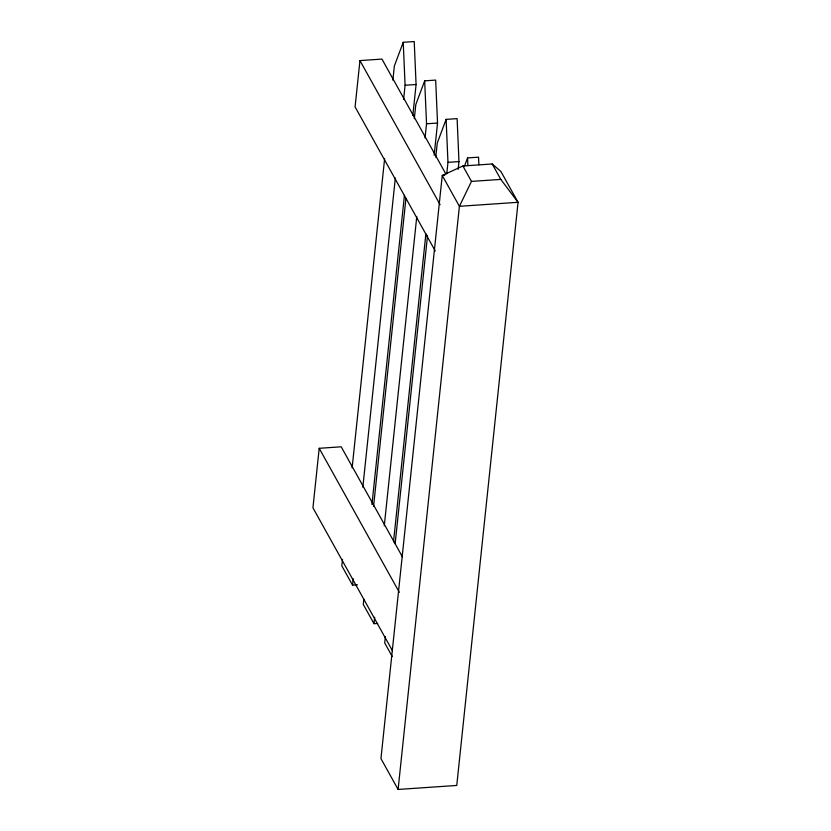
<?xml version="1.0" encoding="UTF-8"?>
<svg xmlns="http://www.w3.org/2000/svg" width="831" height="831" viewBox="0 0 831 831"><rect width="100%" height="100%" fill="white"/><g stroke="black" fill="none" stroke-linecap="round" stroke-linejoin="round"><path stroke-width="1.25" d="M402.422 556.853L341.198 446.798L319.197 448.304L312.944 507.824L392.471 650.777M445.696 173.679L381.948 59.084L359.948 60.59L355.086 106.887L435.247 250.972M342.507 559.429L341.821 565.869L352.552 585.149L357.434 584.806M352.115 467.957L384.618 158.752M392.876 80.16L394.361 65.992L403.232 42.298L414.222 41.55L416.082 84.513L412.83 115.436M352.552 585.149L353.227 578.698M362.835 487.226L395.338 178.021M403.596 99.429L405.092 85.261L403.232 42.298M371.945 504.51L404.437 195.306M363.812 599.265L363.272 604.417L373.992 623.686L377.658 623.437M373.555 506.495L405.923 198.578M414.316 118.708L415.812 104.529L424.672 80.846L435.673 80.088L437.532 123.05L434.146 155.262M373.992 623.686L374.667 617.246M384.275 525.774L416.778 216.569M425.036 137.977L426.532 123.798L424.672 80.846M393.52 541.77L425.877 233.854M385.387 636.515L384.711 642.955L392.274 656.563M395.14 543.754L427.498 235.838M435.756 157.246L437.251 143.077L446.112 119.384L457.112 118.636L458.972 161.598L458.161 169.327M446.756 173.939L447.971 162.346L446.112 119.384M398.101 789.45L459.398 206.306L471.478 181.397L462.898 165.982L442.248 175.476L380.951 758.62L398.101 789.45L456.759 785.451L518.056 202.307L500.896 171.477L492.222 163.977L462.898 165.982M464.456 166.221L467.552 157.921L478.552 157.173L478.885 164.756M405.092 85.261L416.082 84.513M426.532 123.798L437.532 123.05M447.971 162.346L458.972 161.598M444.793 175.299L442.248 175.476L459.398 206.306L518.056 202.307L500.802 179.403L492.222 163.977M471.478 181.397L500.802 179.403M359.948 60.59L440.108 204.675M319.197 448.304L399.358 592.389M467.552 157.921L467.884 165.504"/></g></svg>
